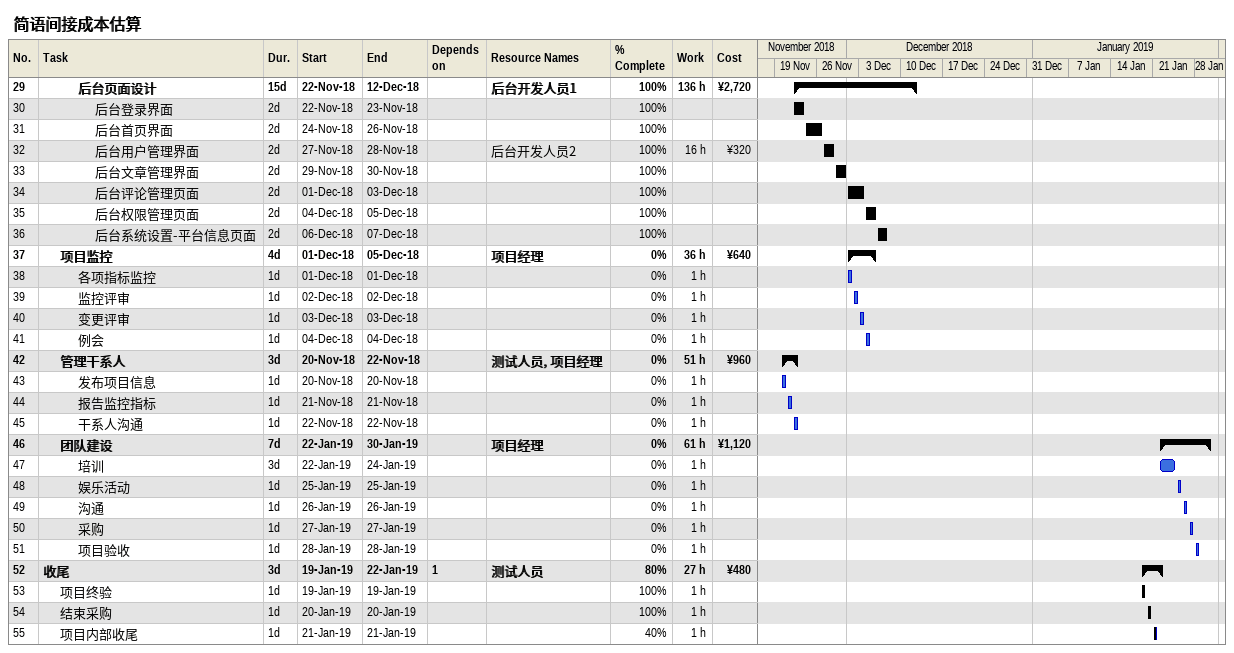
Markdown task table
简语间接成本估算

| ID | Level | Task | Duration | Start | Finish | Predecessors | Resources | % complete | Work (h) | Cost (¥) |
|---|---|---|---|---|---|---|---|---|---|---|
| 29 | 3 | **后台页面设计** | 15d | 2018-11-22 | 2018-12-12 |  | 后台开发人员1 | 100 | 136 | 2720 |
| 30 | 4 | 后台登录界面 | 2d | 2018-11-22 | 2018-11-23 |  |  | 100 |  |  |
| 31 | 4 | 后台首页界面 | 2d | 2018-11-24 | 2018-11-26 |  |  | 100 |  |  |
| 32 | 4 | 后台用户管理界面 | 2d | 2018-11-27 | 2018-11-28 |  | 后台开发人员2 | 100 | 16 | 320 |
| 33 | 4 | 后台文章管理界面 | 2d | 2018-11-29 | 2018-11-30 |  |  | 100 |  |  |
| 34 | 4 | 后台评论管理页面 | 2d | 2018-12-01 | 2018-12-03 |  |  | 100 |  |  |
| 35 | 4 | 后台权限管理页面 | 2d | 2018-12-04 | 2018-12-05 |  |  | 100 |  |  |
| 36 | 4 | 后台系统设置-平台信息页面 | 2d | 2018-12-06 | 2018-12-07 |  |  | 100 |  |  |
| 37 | 2 | **项目监控** | 4d | 2018-12-01 | 2018-12-05 |  | 项目经理 | 0 | 36 | 640 |
| 38 | 3 | 各项指标监控 | 1d | 2018-12-01 | 2018-12-01 |  |  | 0 | 1 |  |
| 39 | 3 | 监控评审 | 1d | 2018-12-02 | 2018-12-02 |  |  | 0 | 1 |  |
| 40 | 3 | 变更评审 | 1d | 2018-12-03 | 2018-12-03 |  |  | 0 | 1 |  |
| 41 | 3 | 例会 | 1d | 2018-12-04 | 2018-12-04 |  |  | 0 | 1 |  |
| 42 | 2 | **管理干系人** | 3d | 2018-11-20 | 2018-11-22 |  | 测试人员, 项目经理 | 0 | 51 | 960 |
| 43 | 3 | 发布项目信息 | 1d | 2018-11-20 | 2018-11-20 |  |  | 0 | 1 |  |
| 44 | 3 | 报告监控指标 | 1d | 2018-11-21 | 2018-11-21 |  |  | 0 | 1 |  |
| 45 | 3 | 干系人沟通 | 1d | 2018-11-22 | 2018-11-22 |  |  | 0 | 1 |  |
| 46 | 2 | **团队建设** | 7d | 2019-01-22 | 2019-01-30 |  | 项目经理 | 0 | 61 | 1120 |
| 47 | 3 | 培训 | 3d | 2019-01-22 | 2019-01-24 |  |  | 0 | 1 |  |
| 48 | 3 | 娱乐活动 | 1d | 2019-01-25 | 2019-01-25 |  |  | 0 | 1 |  |
| 49 | 3 | 沟通 | 1d | 2019-01-26 | 2019-01-26 |  |  | 0 | 1 |  |
| 50 | 3 | 采购 | 1d | 2019-01-27 | 2019-01-27 |  |  | 0 | 1 |  |
| 51 | 3 | 项目验收 | 1d | 2019-01-28 | 2019-01-28 |  |  | 0 | 1 |  |
| 52 | 1 | **收尾** | 3d | 2019-01-19 | 2019-01-22 | 1 | 测试人员 | 80 | 27 | 480 |
| 53 | 2 | 项目终验 | 1d | 2019-01-19 | 2019-01-19 |  |  | 100 | 1 |  |
| 54 | 2 | 结束采购 | 1d | 2019-01-20 | 2019-01-20 |  |  | 100 | 1 |  |
| 55 | 2 | 项目内部收尾 | 1d | 2019-01-21 | 2019-01-21 |  |  | 40 | 1 |  |
